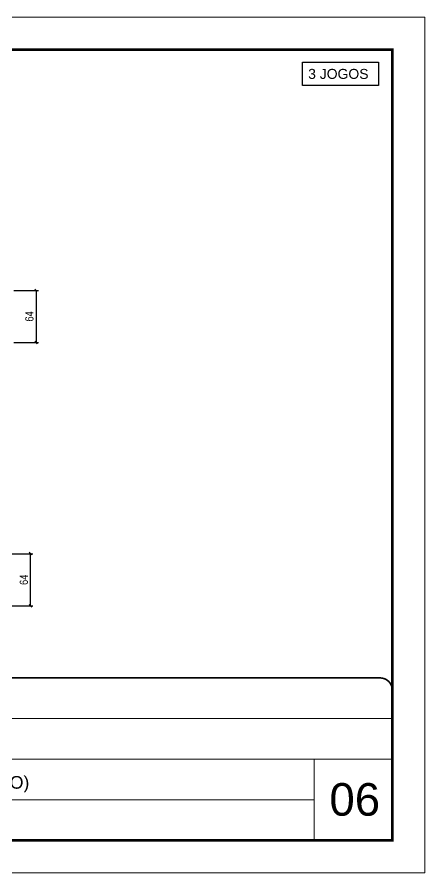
# Model space of a CAD drawing. Extents: x 1959 to 8212, y 239 to 4735.
# Drawn here: x 4542 to 5042, y 2537 to 3587 of the extents above; entities that cross this region are included whole.
import ezdxf

# ---------------------------------------------------------------- set-up
doc = ezdxf.new("R2010")
doc.units = 0
doc.linetypes.add('CONTINUO', pattern=[0])
doc.linetypes.add('DASHED', pattern=[0.75, 0.5, -0.25])
for name, color, linetype, lineweight in [('CARIMBO', 255, 'Continuous', 9), ('Folhas', 255, 'Continuous', 9), ('SARRAFO DE PRESSAO', 251, 'DASHED', 9)]:
    doc.layers.add(name, color=color, linetype=linetype, lineweight=lineweight)
doc.layers.add('COTA', color=241, linetype='Continuous')
doc.styles.add('ARIAL', font='arial.ttf')
doc.styles.add('COTA TECNICA', font='techl___.ttf', dxfattribs={"height": 10})
doc.dimstyles.new('PAINEL', dxfattribs={"dimtxt": 10, "dimasz": 3, "dimexe": 3, "dimexo": 3, "dimgap": 3, "dimtad": 1, "dimdec": 1, "dimzin": 12, "dimdsep": 46, "dimtxsty": 'COTA TECNICA', "dimblk1": 'OBLIQUE', "dimblk2": 'OBLIQUE', "dimsah": 1, "dimcen": 0.9, "dimclrd": 4, "dimclre": 4, "dimclrt": 240, "dimadec": 1, "dimazin": 3, "dimtfac": 1, "dimtdec": 1, "dimtmove": 0, "dimatfit": 3, "dimfxl": 1, "dimtolj": 1, "dimtzin": 12, "dimarcsym": 0})

# ---------------------------------------------------------------- blocks, each defined once
blk = doc.blocks.new('9999999999')
at = {"color": 30, "linetype": 'CONTINUO'}
for p, q in [((98564.6, 34379.6), (99584, 34379.6)), ((98564.6, 34329.8), (99488, 34329.8)), ((99584, 34329.8), (99488, 34329.8)), ((99488, 34329.8), (99488, 34230.2)), ((98564.6, 34280), (99488, 34280))]:
    blk.add_line(p, q, dxfattribs=at)
at = {"color": 30, "linetype": 'CONTINUO', "const_width": 2}
blk.add_lwpolyline([(99584, 34230.2), (99584, 34414.4, 0.414214), (99569, 34429.4), (98229, 34429.4, 0.414214), (98214, 34414.4), (98214, 34245.2, 0.414214), (98229, 34230.2), (99584, 34230.2)], format="xyb", dxfattribs=at)
at = {"layer": 'Folhas'}
blk.add_lwpolyline([(98139, 34190.2), (99624, 34190.2), (99624, 35240.2), (98139, 35240.2)], close=True, dxfattribs=at)
at = {"layer": 'Folhas', "color": 30, "const_width": 3}
blk.add_lwpolyline([(98214, 34230.2), (99584, 34230.2), (99584, 35200.2), (98214, 35200.2)], close=True, dxfattribs=at)
at = {"color": 7, "linetype": 'Continuous', "ltscale": 5, "style": 'ARIAL'}
blk.add_text('TIPO (7° AO 21° PAVIMENTO)', height=15.483, dxfattribs=at).set_placement((98837.7, 34293.5))
blk = doc.blocks.new('_Oblique')
at = {"color": 0, "linetype": 'ByBlock', "lineweight": -2}
blk.add_line((-0.5, -0.5), (0.5, 0.5), dxfattribs=at)
blk = doc.blocks.new('*D368')
at = {"layer": 'COTA', "color": 4, "lineweight": -2, "transparency": 16777216}
for p, q in [((4538, 3251.4), (4568.1, 3251.4)), ((4565.1, 3251.4), (4565.1, 3187.4)), ((4538, 3187.4), (4568.1, 3187.4))]:
    blk.add_line(p, q, dxfattribs=at)
at = {"layer": 'Defpoints', "color": 0, "transparency": 16777216}
for p in [(4535, 3251.4), (4535, 3187.4), (4565.1, 3187.4)]:
    blk.add_point(p, dxfattribs=at)
at = {"layer": 'COTA', "color": 4, "lineweight": -2, "transparency": 16777216, "xscale": 3, "yscale": 3, "zscale": 3}
for p, rotation in [((4565.1, 3251.4), 90), ((4565.1, 3187.4), 270)]:
    blk.add_blockref('_Oblique', p, dxfattribs=dict(at, rotation=rotation))
at = {"layer": 'COTA', "color": 240, "transparency": 16777216, "insert": (4557, 3219.4), "char_height": 10, "attachment_point": 5, "rotation": 90, "style": 'COTA TECNICA'}
blk.add_mtext('\\A1;64', dxfattribs=at)
blk = doc.blocks.new('*D388')
at = {"layer": 'COTA', "color": 4, "lineweight": -2, "transparency": 16777216}
for p, q in [((4459, 2928.3), (4561.3, 2928.3)), ((4558.3, 2864.3), (4558.3, 2928.3)), ((4502, 2864.3), (4561.3, 2864.3))]:
    blk.add_line(p, q, dxfattribs=at)
at = {"layer": 'Defpoints', "color": 0, "transparency": 16777216}
for p in [(4456, 2928.3), (4558.3, 2928.3), (4499, 2864.3)]:
    blk.add_point(p, dxfattribs=at)
at = {"layer": 'COTA', "color": 4, "lineweight": -2, "transparency": 16777216, "xscale": 3, "yscale": 3, "zscale": 3}
for p, rotation in [((4558.3, 2928.3), 90), ((4558.3, 2864.3), 270)]:
    blk.add_blockref('_Oblique', p, dxfattribs=dict(at, rotation=rotation))
at = {"layer": 'COTA', "color": 240, "transparency": 16777216, "insert": (4550.2, 2896.3), "char_height": 10, "attachment_point": 5, "rotation": 90, "style": 'COTA TECNICA'}
blk.add_mtext('\\A1;64', dxfattribs=at)

msp = doc.modelspace()

# ---------------------------------------------------------------- linework, layer by layer
at = {"color": 0, "linetype": 'Continuous', "ltscale": 5}
msp.add_lwpolyline([(4892.06, 3531.17), (4985.31, 3531.17), (4985.31, 3502.94), (4892.06, 3502.94)], close=True, dxfattribs=at)

# ---------------------------------------------------------------- block references
at = {"layer": 'SARRAFO DE PRESSAO', "color": 6, "linetype": 'ByBlock'}
msp.add_blockref('9999999999', (-94581.71, -31653.56), dxfattribs=at)

# ---------------------------------------------------------------- texts
at = {"color": 0, "linetype": 'Continuous', "ltscale": 5, "style": 'ARIAL'}
msp.add_text('3 JOGOS', height=12.235, dxfattribs=at).set_placement((4899.04, 3510.86))
at = {"layer": 'CARIMBO', "style": 'ARIAL'}
msp.add_text('06', height=40, dxfattribs=at).set_placement((4925.13, 2606.79))

# ---------------------------------------------------------------- dimensions: what is measured, and where the dimension line sits
at = {"layer": 'COTA'}
for base, p1, p2, picture, middle in [((4565.07, 3187.43), (4535.01, 3251.43), (4535.01, 3187.43), '*D368', (4556.97, 3219.43)), ((4558.31, 2928.35), (4499.01, 2864.35), (4456.01, 2928.35), '*D388', (4550.2, 2896.35))]:
    dim = msp.add_linear_dim(base=base, p1=p1, p2=p2, angle=90, dimstyle='PAINEL', dxfattribs=at)
    dim.commit()
    dim.dimension.update_dxf_attribs({"geometry": picture, "text_midpoint": middle})

doc.saveas('drawing.dxf')
